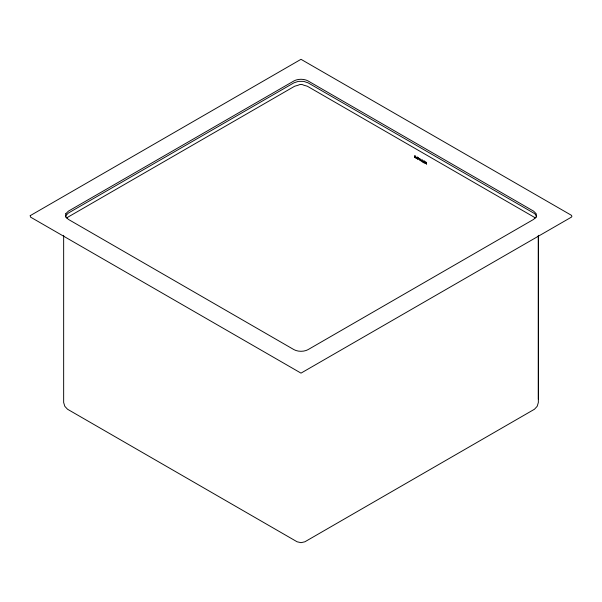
<?xml version="1.0" encoding="UTF-8"?>
<svg xmlns="http://www.w3.org/2000/svg" width="602" height="602" viewBox="0 0 602 602"><rect width="100%" height="100%" fill="white"/><g stroke="black" fill="none" stroke-linecap="round" stroke-linejoin="round"><path stroke-width="0.9" d="M65.769 217.089L65.769 215.651L68.372 213.048L293.874 82.858L298.389 81.353L303.611 81.353L308.126 82.858L533.628 213.048A10.076 5.817 0 0 1 536.578 217.164M538.346 399.224L538.346 235.322M417.058 157.686L417.058 158.07A0.843 0.482 60 0 0 417.495 158.815L417.908 159.026A0.843 0.482 60 0 0 418.285 158.687L418.262 158.386M66.845 218.285L67.928 217.126L294.649 86.229L298.389 85.145A4.312 3.522 0 0 1 303.611 85.145L307.351 86.229L534.072 217.126L535.155 218.285M414.906 156.558L415.869 156.264L415.169 156.738L416.035 158.221L414.906 156.648M417.306 157.152L418.119 157.671A1.121 0.647 60 0 1 418.495 158.461A1.227 0.707 60 0 1 418.525 158.725A1.144 0.662 60 0 1 418.127 159.312L417.299 158.89A1.151 0.662 60 0 1 416.802 157.732A1.151 0.662 60 0 1 417.306 157.152M417.908 157.716L417.495 157.446A0.843 0.482 60 0 0 417.058 157.716M538.346 235.803L538.346 402.52L537.172 406.327L534.463 409.247L304.883 541.792L301 542.68L297.117 541.792L67.537 409.247L64.828 406.327L63.654 402.52L63.654 235.322M426.291 163.428A1.114 0.64 60 0 0 426.133 163.165L426.306 162.48L425.471 161.81C425.238 165.324 425.742 161.629 426.434 164.218L426.622 164.18A5.042 2.912 60 0 1 426.464 163.812M417.848 157.709A0.843 0.482 60 0 1 418.209 158.386M65.769 213.77L65.769 216.788L68.372 219.391L293.874 349.589A10.076 5.817 0 0 0 308.126 349.589L533.628 219.391L536.231 216.788L536.231 215.283L536.231 213.77L533.628 211.167L308.126 80.977A10.076 5.817 0 0 0 293.874 80.977L68.372 211.167L65.769 213.77M426.163 162.721L425.704 162.171L426.163 162.721M30.22 215.651L30.506 217.096L301 373.127L571.494 217.096L571.9 216.396L571.494 215.343L301 59.32L30.22 215.651M414.906 155.707L414.906 157.566L414.906 155.707M419.692 158.476L419.459 160.192L419.692 159.522L420.587 160.042C420.821 162.969 420.821 157.137 420.587 159.801L419.692 159.282L419.692 158.476M422.055 159.839L421.829 161.562L422.785 162.111L422.055 161.456L422.055 159.839M424.545 161.276L423.635 160.749L423.635 162.608L424.568 163.142L423.868 162.495L423.868 161.923L424.523 162.299L423.868 161.125L424.545 161.276"/></g></svg>
